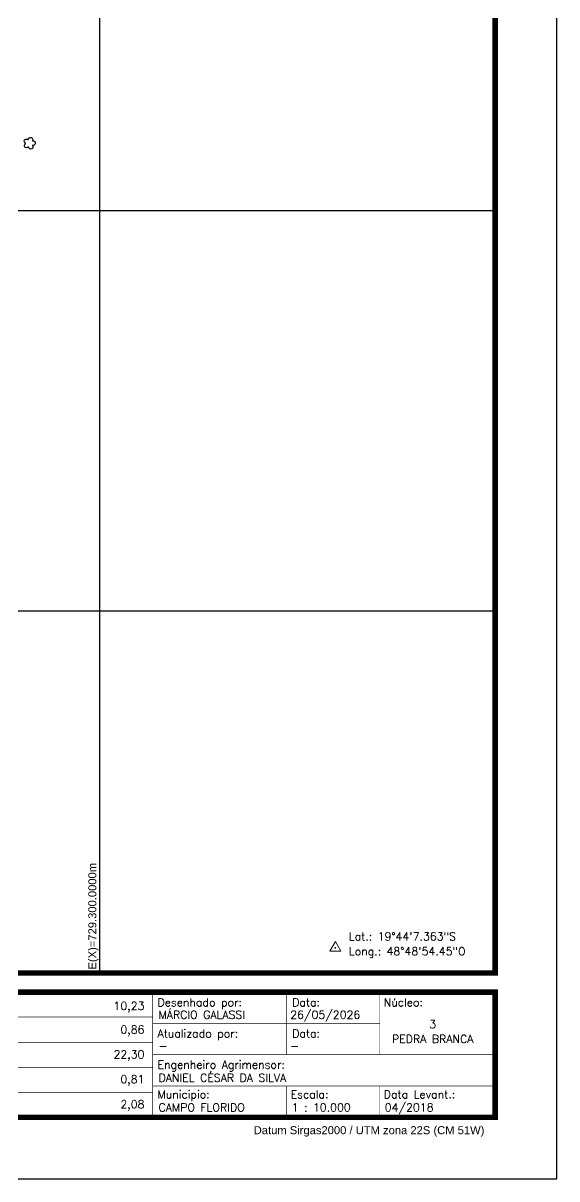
# Model space of a CAD drawing. Extents: x 727942 to 730042, y 7814028 to 7816998.
# Drawn here: x 729175 to 730042, y 7814028 to 7815904 of the extents above; entities that cross this region are included whole.
import ezdxf
from ezdxf.enums import TextEntityAlignment as Align

# ---------------------------------------------------------------- set-up
doc = ezdxf.new("R2010")
doc.units = 0
doc.header["$MEASUREMENT"] = 0
doc.linetypes.add('CONTINUO', pattern=[0])
doc.linetypes.add('LIN0', pattern=[0])
for name, color, linetype in [('_SIMBOLO ARVORE', 118, 'Continuous'), ('MALHA', 8, 'Continuous'), ('MARGEM', 5, 'Continuous'), ('TEXTO', 7, 'Continuous')]:
    doc.layers.add(name, color=color, linetype=linetype)
doc.styles.add('marcelo', font='arial.ttf')
doc.styles.add('Simplex', font='simplex.shx')
doc.styles.get("Standard").update_dxf_attribs({"font": 'arial.ttf'})

msp = doc.modelspace()

# ---------------------------------------------------------------- linework, layer by layer
at = {"color": 8}
for p, q in [((729300, 7814362), (729300, 7816270.4)), ((729136.2, 7815600), (729941.6, 7815600)), ((728922.8, 7814950), (729941.6, 7814950))]:
    msp.add_line(p, q, dxfattribs=at)
at = {"layer": '_SIMBOLO ARVORE', "linetype": 'CONTINUO'}
msp.add_polyline3d([(729184.1, 7815703.6, 0), (729182.5, 7815702.2, 0), (729180.5, 7815702, 0), (729179, 7815702.5, 0), (729178, 7815703.6, 0), (729177.5, 7815704.7, 0), (729177.4, 7815706.4, 0), (729178, 7815707.5, 0), (729178.6, 7815708.3, 0), (729179.7, 7815709.1, 0), (729179, 7815709.4, 0), (729178.3, 7815710, 0), (729177.4, 7815711.4, 0), (729177.2, 7815713, 0), (729177.8, 7815714.7, 0), (729178.5, 7815715.3, 0), (729179.7, 7815716.1, 0), (729181, 7815716.2, 0), (729182, 7815716.1, 0), (729182.8, 7815715.7, 0), (729183.7, 7815714.9, 0), (729183.9, 7815716.4, 0), (729184.2, 7815717, 0), (729184.8, 7815717.9, 0), (729185.8, 7815718.2, 0), (729186.8, 7815718.6, 0), (729187.8, 7815718.7, 0), (729188.8, 7815718.6, 0), (729189.7, 7815718.2, 0), (729190.3, 7815717.5, 0), (729190.8, 7815716.4, 0), (729191, 7815715.3, 0), (729190.5, 7815713.2, 0), (729192, 7815713.2, 0), (729193.2, 7815712.9, 0), (729194.4, 7815712, 0), (729195, 7815711.3, 0), (729195.2, 7815708.4, 0), (729194.5, 7815707.1, 0), (729193.5, 7815706.2, 0), (729192, 7815705.8, 0), (729190.7, 7815706, 0), (729191.4, 7815703.3, 0), (729191.1, 7815702.1, 0), (729190.3, 7815701, 0), (729189.5, 7815700.3, 0), (729188.3, 7815700, 0), (729187.1, 7815700.1, 0), (729186.1, 7815700.4, 0), (729185.1, 7815701.4, 0), (729184.4, 7815702.3, 0), (729184.2, 7815703.7, 0)], dxfattribs=at)
at = {"layer": 'MARGEM', "color": 174, "linetype": 'LIN0', "flags": 128}
msp.add_lwpolyline([(730041.6, 7814027.6), (730041.6, 7816997.6), (727941.6, 7816997.6), (727941.6, 7814027.6)], close=True, dxfattribs=at)
at = {"layer": 'MARGEM', "color": 174, "linetype": 'LIN0', "const_width": 9.09, "flags": 128}
for points in [[(729941.6, 7814362), (729941.6, 7816897.6), (728041.6, 7816897.6), (728041.6, 7814362)], [(728041.6, 7814330.9), (729941.6, 7814330.9), (729941.6, 7814127.6), (728041.6, 7814127.6)]]:
    msp.add_lwpolyline(points, close=True, dxfattribs=at)
at = {"layer": 'MARGEM', "color": 174, "linetype": 'LIN0', "const_width": 1.01, "flags": 128}
for points in [[(729385.6, 7814330.9), (729385.6, 7814130.1)], [(729602.6, 7814229.3), (729602.6, 7814330.9)], [(729754.3, 7814229.3), (729754.3, 7814330.9)], [(728989, 7814290.3), (729385.6, 7814290.3)], [(729385.6, 7814280.1), (729754.3, 7814280.1)], [(728989, 7814249.6), (729385.6, 7814249.6)], [(729385.6, 7814229.3), (729941.7, 7814229.3)], [(728989, 7814208.9), (729385.6, 7814208.9)], [(729385.6, 7814178.5), (729941.7, 7814178.5)], [(729602.6, 7814178.5), (729602.6, 7814128.1)], [(729754.3, 7814178.5), (729754.3, 7814128.1)], [(728989, 7814168.3), (729385.6, 7814168.3)]]:
    msp.add_lwpolyline(points, dxfattribs=at)
at = {"layer": 'TEXTO', "color": 7, "lineweight": 9, "flags": 128}
msp.add_lwpolyline([(729673.1, 7814397.6), (729691.2, 7814397.6), (729682.1, 7814413.3)], close=True, dxfattribs=at)
at = {"layer": 'TEXTO', "color": 7, "lineweight": 9, "const_width": 1.41, "flags": 128}
msp.add_lwpolyline([(729681.4, 7814402.8, -1), (729682.8, 7814402.8, -1)], format="xyb", close=True, dxfattribs=at)

# ---------------------------------------------------------------- texts
at = {"layer": 'MALHA'}
msp.add_text('E(X)=729.300.0000m', height=13, rotation=90, dxfattribs=at).set_placement((729287.7, 7814540.7), align=Align.MIDDLE_RIGHT)
at = {"layer": 'MARGEM', "color": 7, "linetype": 'Continuous', "style": 'Simplex'}
for s, p in [('10,23', (729372.3, 7814315.1)), ('0,86', (729372.3, 7814276.6)), ('22,30', (729372.3, 7814236.3)), ('0,81', (729372.3, 7814196)), ('2,08', (729372.3, 7814155.3))]:
    msp.add_text(s, height=13, dxfattribs=at).set_placement(p, align=Align.TOP_RIGHT)
at = {"layer": 'MARGEM', "color": 7, "linetype": 'Continuous', "lineweight": 9}
for s, style, p in [('Desenhado por:', 'Simplex', (729393.5, 7814320.8)), ('Data:', 'Simplex', (729612.1, 7814320.8)), ('Núcleo:', 'Simplex', (729760.7, 7814320.8)), ('Atualizado por:', 'Simplex', (729393.5, 7814270.2)), ('Data:', 'Simplex', (729612.1, 7814270.2)), ('Engenheiro Agrimensor:', 'Simplex', (729393.5, 7814219.6)), ('Municipio:', 'Simplex', (729393.5, 7814171.4)), ('Escala:', 'Simplex', (729609.6, 7814171.4)), ('Data Levant.:', 'Simplex', (729760.7, 7814171.4)), ('Datum Sirgas2000 / UTM zona 22S (CM 51W)', 'marcelo', (729549.6, 7814113.2))]:
    msp.add_text(s, height=13, dxfattribs=dict(at, style=style)).set_placement(p, align=Align.TOP_LEFT)
at = {"layer": 'MARGEM', "color": 7, "linetype": 'Continuous', "style": 'Simplex'}
for s, p in [('MÁRCIO GALASSI', (729395.2, 7814300.6)), ('26/05/2026', (729608.9, 7814300.6)), ('-', (729395.2, 7814250.2)), ('-', (729608.9, 7814250.2)), ('DANIEL CÉSAR DA SILVA', (729395.2, 7814198.4)), ('CAMPO FLORIDO', (729395.2, 7814150.2)), ('1 : 10.000', (729611.2, 7814150.2)), ('04/2018', (729762.3, 7814150.2))]:
    msp.add_text(s, height=13, dxfattribs=at).set_placement(p, align=Align.TOP_LEFT)
for s, p in [('3', (729840.1, 7814278.8)), ('PEDRA BRANCA', (729840.1, 7814254.8))]:
    msp.add_text(s, height=13, dxfattribs=at).set_placement(p, align=Align.MIDDLE_CENTER)
at = {"layer": 'TEXTO', "linetype": 'ByBlock', "style": 'Simplex'}
for s, p in [('Lat.: 19°44\'7.363"S', (729704, 7814414.8, 656.8)), ('Long.: 48°48\'54.45"O', (729704, 7814390.7, 656.8))]:
    msp.add_text(s, height=13, dxfattribs=at).set_placement(p)

doc.saveas('drawing.dxf')
